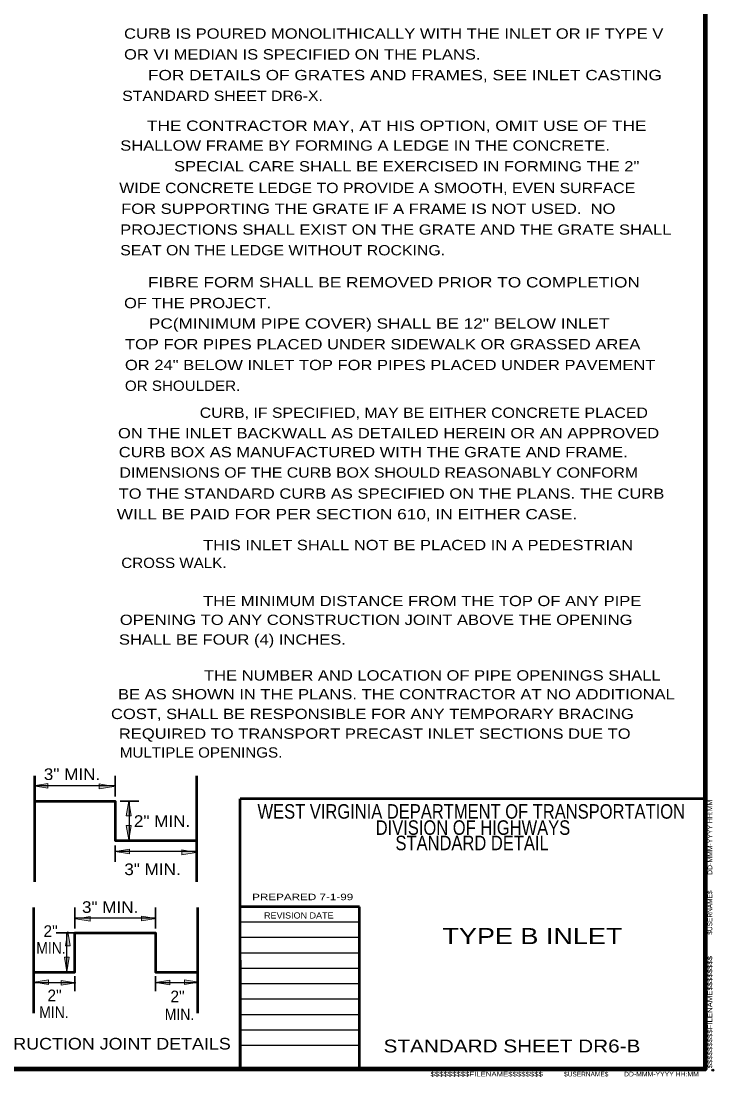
# Model space of a CAD drawing. Extents: x 97.6 to 132.4, y 0.8 to 24.6.
# Drawn here: x 123.07 to 132.01, y 2.09 to 15.72 of the extents above; entities that cross this region are included whole.
import ezdxf
from ezdxf.enums import TextEntityAlignment as Align

# ---------------------------------------------------------------- set-up
doc = ezdxf.new("R2010")
doc.units = 0
doc.header["$LTSCALE"] = 0.053
doc.header["$PDMODE"] = 32
doc.header["$PDSIZE"] = 0.0265
doc.layers.add('1', color=7, linetype='Continuous', lineweight=25)
doc.layers.add('3', color=7, linetype='Continuous', lineweight=13)

msp = doc.modelspace()

# ---------------------------------------------------------------- hatches: boundary and pattern name
at = {"layer": '3'}
for points in [[(123.41658, 5.81967), (123.41658, 5.88192), (123.22908, 5.85083), (123.22908, 5.85083)], [(124.08025, 5.87417), (124.08025, 5.81192), (124.26775, 5.84308), (124.26775, 5.84308)], [(124.42858, 5.46317), (124.49083, 5.46317), (124.45975, 5.65067), (124.45975, 5.65067)], [(124.49083, 5.34), (124.42858, 5.34), (124.45967, 5.1525), (124.45967, 5.1525)], [(124.47075, 4.97225), (124.47075, 5.0345), (124.28325, 5.00333), (124.28325, 5.00333)], [(125.1445, 5.02283), (125.1445, 4.96058), (125.332, 4.99175), (125.332, 4.99175)], [(123.96333, 4.10208), (123.96333, 4.16433), (123.77583, 4.13325), (123.77583, 4.13325)], [(124.62492, 4.16825), (124.62492, 4.106), (124.81242, 4.13708), (124.81242, 4.13708)], [(123.64267, 3.7845), (123.70492, 3.7845), (123.67375, 3.972), (123.67375, 3.972)], [(123.69317, 3.63792), (123.63092, 3.63792), (123.662, 3.45042), (123.662, 3.45042)], [(123.42417, 3.28542), (123.42417, 3.34767), (123.23667, 3.3165), (123.23667, 3.3165)], [(123.58825, 3.33975), (123.58825, 3.2775), (123.77575, 3.30858), (123.77575, 3.30858)], [(124.99217, 3.28142), (124.99217, 3.34367), (124.80467, 3.3125), (124.80467, 3.3125)], [(125.17825, 3.34758), (125.17825, 3.28533), (125.36575, 3.31642), (125.36575, 3.31642)]]:
    msp.add_hatch(color=256, dxfattribs=at).paths.add_polyline_path(points)

# ---------------------------------------------------------------- linework, layer by layer
at = {"layer": '1', "lineweight": 53}
for p, q in [((123.24658, 4.61317), (123.24658, 5.97883)), ((125.34008, 4.61317), (125.34008, 5.97883)), ((131.89933, 5.68133), (125.89933, 5.68133)), ((125.89933, 2.1915), (125.89933, 5.68133)), ((131.89933, 2.1915), (131.89933, 4.6905)), ((123.23633, 2.91508), (123.23633, 4.28075)), ((125.35, 2.91508), (125.35, 4.28075)), ((127.43725, 4.2905), (125.89933, 4.2905)), ((127.43725, 2.1915), (127.43725, 4.2905)), ((125.89933, 3.6015), (125.89933, 2.1915)), ((131.89933, 2.1915), (125.89933, 2.1915))]:
    msp.add_line(p, q, dxfattribs=at)
at = {"layer": '1'}
for p, q in [((127.43725, 4.0905), (125.89933, 4.0905)), ((127.43725, 3.8915), (125.89933, 3.8915)), ((127.43725, 3.6925), (125.89933, 3.6925)), ((127.43725, 3.4935), (125.89933, 3.4935)), ((127.43725, 3.2945), (125.89933, 3.2945)), ((127.43725, 3.0955), (125.89933, 3.0955)), ((127.43725, 2.8965), (125.89933, 2.8965)), ((127.43725, 2.6975), (125.89933, 2.6975)), ((127.43725, 2.4985), (125.89933, 2.4985))]:
    msp.add_line(p, q, dxfattribs=at)
at = {"layer": '1', "lineweight": 158}
msp.add_lwpolyline([(131.89933, 23.1915), (131.89933, 2.1915), (99.39933, 2.1915)], dxfattribs=at)
at = {"layer": '1', "lineweight": 53}
for points in [[(123.24658, 5.65242), (124.28358, 5.65242), (124.28358, 5.14417), (125.34008, 5.14417)], [(123.23633, 3.44608), (123.76417, 3.44608), (123.76417, 3.95433), (124.8075, 3.95433), (124.8075, 3.44608), (125.35, 3.44608)]]:
    msp.add_lwpolyline(points, dxfattribs=at)
at = {"layer": '1'}
for p in [(131.89933, 2.1915), (131.99933, 2.17967)]:
    msp.add_point(p, dxfattribs=at)
at = {"layer": '3', "lineweight": 35}
for p, q in [((124.28358, 5.71358), (124.28358, 5.97883)), ((124.349, 5.65242), (124.58833, 5.65242)), ((124.28358, 5.08208), (124.28358, 4.86725)), ((123.76417, 4.01008), (123.76417, 4.28075)), ((124.8075, 4.01008), (124.8075, 4.28075)), ((123.76417, 3.95433), (123.52358, 3.95433)), ((123.76417, 3.39283), (123.76417, 3.202)), ((124.8075, 3.39283), (124.8075, 3.202))]:
    msp.add_line(p, q, dxfattribs=at)
at = {"layer": '3', "lineweight": 25}
for p, q in [((124.28358, 5.84808), (123.24658, 5.84808)), ((124.46592, 5.65242), (124.46592, 5.14417)), ((124.28358, 5.00583), (125.34008, 5.00583)), ((123.76417, 4.14733), (124.8075, 4.14733)), ((123.65983, 3.44608), (123.65983, 3.95433)), ((123.23633, 3.31258), (123.76417, 3.31258)), ((124.8075, 3.31258), (125.35, 3.31258))]:
    msp.add_line(p, q, dxfattribs=at)
at = {"layer": '3'}
for points in [[(123.41658, 5.81967), (123.41658, 5.88192), (123.22908, 5.85083), (123.22908, 5.85083)], [(124.08025, 5.87417), (124.08025, 5.81192), (124.26775, 5.84308), (124.26775, 5.84308)], [(124.42858, 5.46317), (124.49083, 5.46317), (124.45975, 5.65067), (124.45975, 5.65067)], [(124.49083, 5.34), (124.42858, 5.34), (124.45967, 5.1525), (124.45967, 5.1525)], [(124.47075, 4.97225), (124.47075, 5.0345), (124.28325, 5.00333), (124.28325, 5.00333)], [(125.1445, 5.02283), (125.1445, 4.96058), (125.332, 4.99175), (125.332, 4.99175)], [(123.96333, 4.10208), (123.96333, 4.16433), (123.77583, 4.13325), (123.77583, 4.13325)], [(124.62492, 4.16825), (124.62492, 4.106), (124.81242, 4.13708), (124.81242, 4.13708)], [(123.64267, 3.7845), (123.70492, 3.7845), (123.67375, 3.972), (123.67375, 3.972)], [(123.69317, 3.63792), (123.63092, 3.63792), (123.662, 3.45042), (123.662, 3.45042)], [(123.42417, 3.28542), (123.42417, 3.34767), (123.23667, 3.3165), (123.23667, 3.3165)], [(123.58825, 3.33975), (123.58825, 3.2775), (123.77575, 3.30858), (123.77575, 3.30858)], [(124.99217, 3.28142), (124.99217, 3.34367), (124.80467, 3.3125), (124.80467, 3.3125)], [(125.17825, 3.34758), (125.17825, 3.28533), (125.36575, 3.31642), (125.36575, 3.31642)]]:
    msp.add_lwpolyline(points, close=True, dxfattribs=at)

# ---------------------------------------------------------------- texts
at = {"layer": '1'}
for s, height, width, p in [('THE MINIMUM DISTANCE FROM THE TOP OF ANY PIPE', 0.133, 1.2, (125.42008, 8.1695)), ('OPENING TO ANY CONSTRUCTION JOINT ABOVE THE OPENING ', 0.133, 1.2, (124.345, 7.92658)), ('SHALL BE FOUR (4) INCHES.', 0.133, 1.2, (124.33342, 7.67208)), ('THE NUMBER AND LOCATION OF PIPE OPENINGS SHALL', 0.133, 1.2, (125.43167, 7.20925)), ('BE AS SHOWN IN THE PLANS. THE CONTRACTOR AT NO ADDITIONAL', 0.133, 1.2, (124.32183, 6.96633)), (' COST, SHALL BE RESPONSIBLE FOR ANY TEMPORARY BRACING ', 0.133, 1.2, (124.17158, 6.71183)), ('REQUIRED TO TRANSPORT PRECAST INLET SECTIONS DUE TO', 0.133, 1.2, (124.33258, 6.45725)), ('MULTIPLE OPENINGS.', 0.133, 1.1, (124.34458, 6.21433)), ('REVISION DATE', 0.079, 1.1, (126.20642, 4.13783)), ('$$$$$$$$$FILENAME$$$$$$$$', 0.06, 1.25, (128.35508, 2.09975)), ('$USERNAME$', 0.06, 1.05, (130.07917, 2.09975)), ('DD-MMM-YYYY HH:MM', 0.06, 1.1, (130.85275, 2.09975))]:
    msp.add_text(s, height=height, dxfattribs=dict(at, width=width)).set_placement(p)
for s, height, width, p in [('WEST VIRGINIA DEPARTMENT OF TRANSPORTATION', 0.1875, 0.85, (128.88108, 5.42642)), ('DIVISION OF HIGHWAYS', 0.1875, 0.85, (128.90296, 5.2175)), ('STANDARD DETAIL', 0.1875, 0.85, (128.89167, 5.01933)), (' PREPARED 7-1-99 ', 0.08333, 1.35, (126.70517, 4.37425)), ('      TYPE B INLET      ', 0.2083, 1.25, (129.6705, 3.80667)), ('STANDARD SHEET DR6-B      ', 0.1667, 1.2, (129.62954, 2.40858))]:
    msp.add_text(s, height=height, dxfattribs=dict(at, width=width)).set_placement(p, align=Align.CENTER)
for s, width, p in [('DD-MMM-YYYY HH:MM', 1.1, (131.99158, 4.7025)), ('$USERNAME$', 1.05, (131.99158, 3.92892)), ('$$$$$$$$$FILENAME$$$$$$$$', 1.25, (131.99158, 2.20483))]:
    msp.add_text(s, height=0.06, rotation=90, dxfattribs=dict(at, width=width)).set_placement(p)
at = {"layer": '3'}
for s, height, width, p in [('CURB IS POURED MONOLITHICALLY WITH THE INLET OR IF TYPE V', 0.133, 1.2, (124.39933, 15.49267)), ('OR VI MEDIAN IS SPECIFIED ON THE PLANS.', 0.133, 1.2, (124.39933, 15.22475)), ('     FOR DETAILS OF GRATES AND FRAMES, SEE INLET CASTING', 0.133, 1.25, (124.39933, 14.95692)), ('STANDARD SHEET DR6-X.', 0.133, 1.15, (124.37542, 14.68908)), ('     THE CONTRACTOR MAY, AT HIS OPTION, OMIT USE OF THE', 0.133, 1.25, (124.38625, 14.30375)), ('SHALLOW FRAME BY FORMING A LEDGE IN THE CONCRETE.', 0.133, 1.2, (124.35033, 14.04783)), ('SPECIAL CARE SHALL BE EXERCISED IN FORMING THE 2"', 0.133, 1.2, (125.0445, 13.77992)), ('WIDE CONCRETE LEDGE TO PROVIDE A SMOOTH, EVEN SURFACE', 0.133, 1.15, (124.33842, 13.50017)), ('FOR SUPPORTING THE GRATE IF A FRAME IS NOT USED.  NO', 0.133, 1.2, (124.36233, 13.23225)), ('PROJECTIONS SHALL EXIST ON THE GRATE AND THE GRATE SHALL', 0.133, 1.2, (124.34933, 12.96333)), ('SEAT ON THE LEDGE WITHOUT ROCKING.', 0.133, 1.15, (124.35025, 12.69658)), ('     FIBRE FORM SHALL BE REMOVED PRIOR TO COMPLETION', 0.133, 1.25, (124.39933, 12.28275)), ('OF THE PROJECT.', 0.133, 1.2, (124.39933, 12.01483)), ('     PC(MINIMUM PIPE COVER) SHALL BE 12" BELOW INLET', 0.133, 1.25, (124.41075, 11.75108)), ('TOP FOR PIPES PLACED UNDER SIDEWALK OR GRASSED AREA', 0.133, 1.2, (124.41075, 11.48325)), ('OR 24" BELOW INLET TOP FOR PIPES PLACED UNDER PAVEMENT', 0.133, 1.2, (124.41075, 11.21542)), ('OR SHOULDER.', 0.133, 1.1, (124.41075, 10.9475)), ('CURB, IF SPECIFIED, MAY BE EITHER CONCRETE PLACED', 0.133, 1.15, (125.37633, 10.5995)), ('ON THE INLET BACKWALL AS DETAILED HEREIN OR AN APPROVED', 0.133, 1.2, (124.32142, 10.33567)), ('CURB BOX AS MANUFACTURED WITH THE GRATE AND FRAME.', 0.133, 1.2, (124.33125, 10.09133)), ('DIMENSIONS OF THE CURB BOX SHOULD REASONABLY CONFORM', 0.133, 1.15, (124.341, 9.8275)), ('TO THE STANDARD CURB AS SPECIFIED ON THE PLANS. THE CURB', 0.133, 1.2, (124.329, 9.5555)), (' WILL BE PAID FOR PER SECTION 610, IN EITHER CASE.', 0.133, 1.25, (124.24342, 9.29008)), ('THIS INLET SHALL NOT BE PLACED IN A PEDESTRIAN', 0.133, 1.2, (125.42017, 8.89183)), ('CROSS WALK.', 0.133, 1.1, (124.36375, 8.6615)), ('3" MIN.', 0.15, 1.1, (123.36375, 5.9255)), ('2" MIN.', 0.15, 1.1, (124.52617, 5.32033)), ('3" MIN.', 0.15, 1.1, (124.40317, 4.69817)), ('3" MIN.', 0.15, 1.1, (123.85642, 4.21033)), ('MIN.', 0.15, 0.9, (123.26617, 3.6825)), ('MIN.', 0.15, 0.9, (123.30425, 2.85258)), ('MIN.', 0.15, 0.9, (124.92467, 2.82617)), ('CONSTRUCTION JOINT DETAILS', 0.15, 1.15, (122.16275, 2.44692))]:
    msp.add_text(s, height=height, dxfattribs=dict(at, width=width)).set_placement(p)
for p in [(123.35958, 3.90008), (123.41092, 3.07017), (124.99825, 3.05692)]:
    msp.add_text('2"', height=0.15, dxfattribs=at).set_placement(p)

doc.saveas('drawing.dxf')
